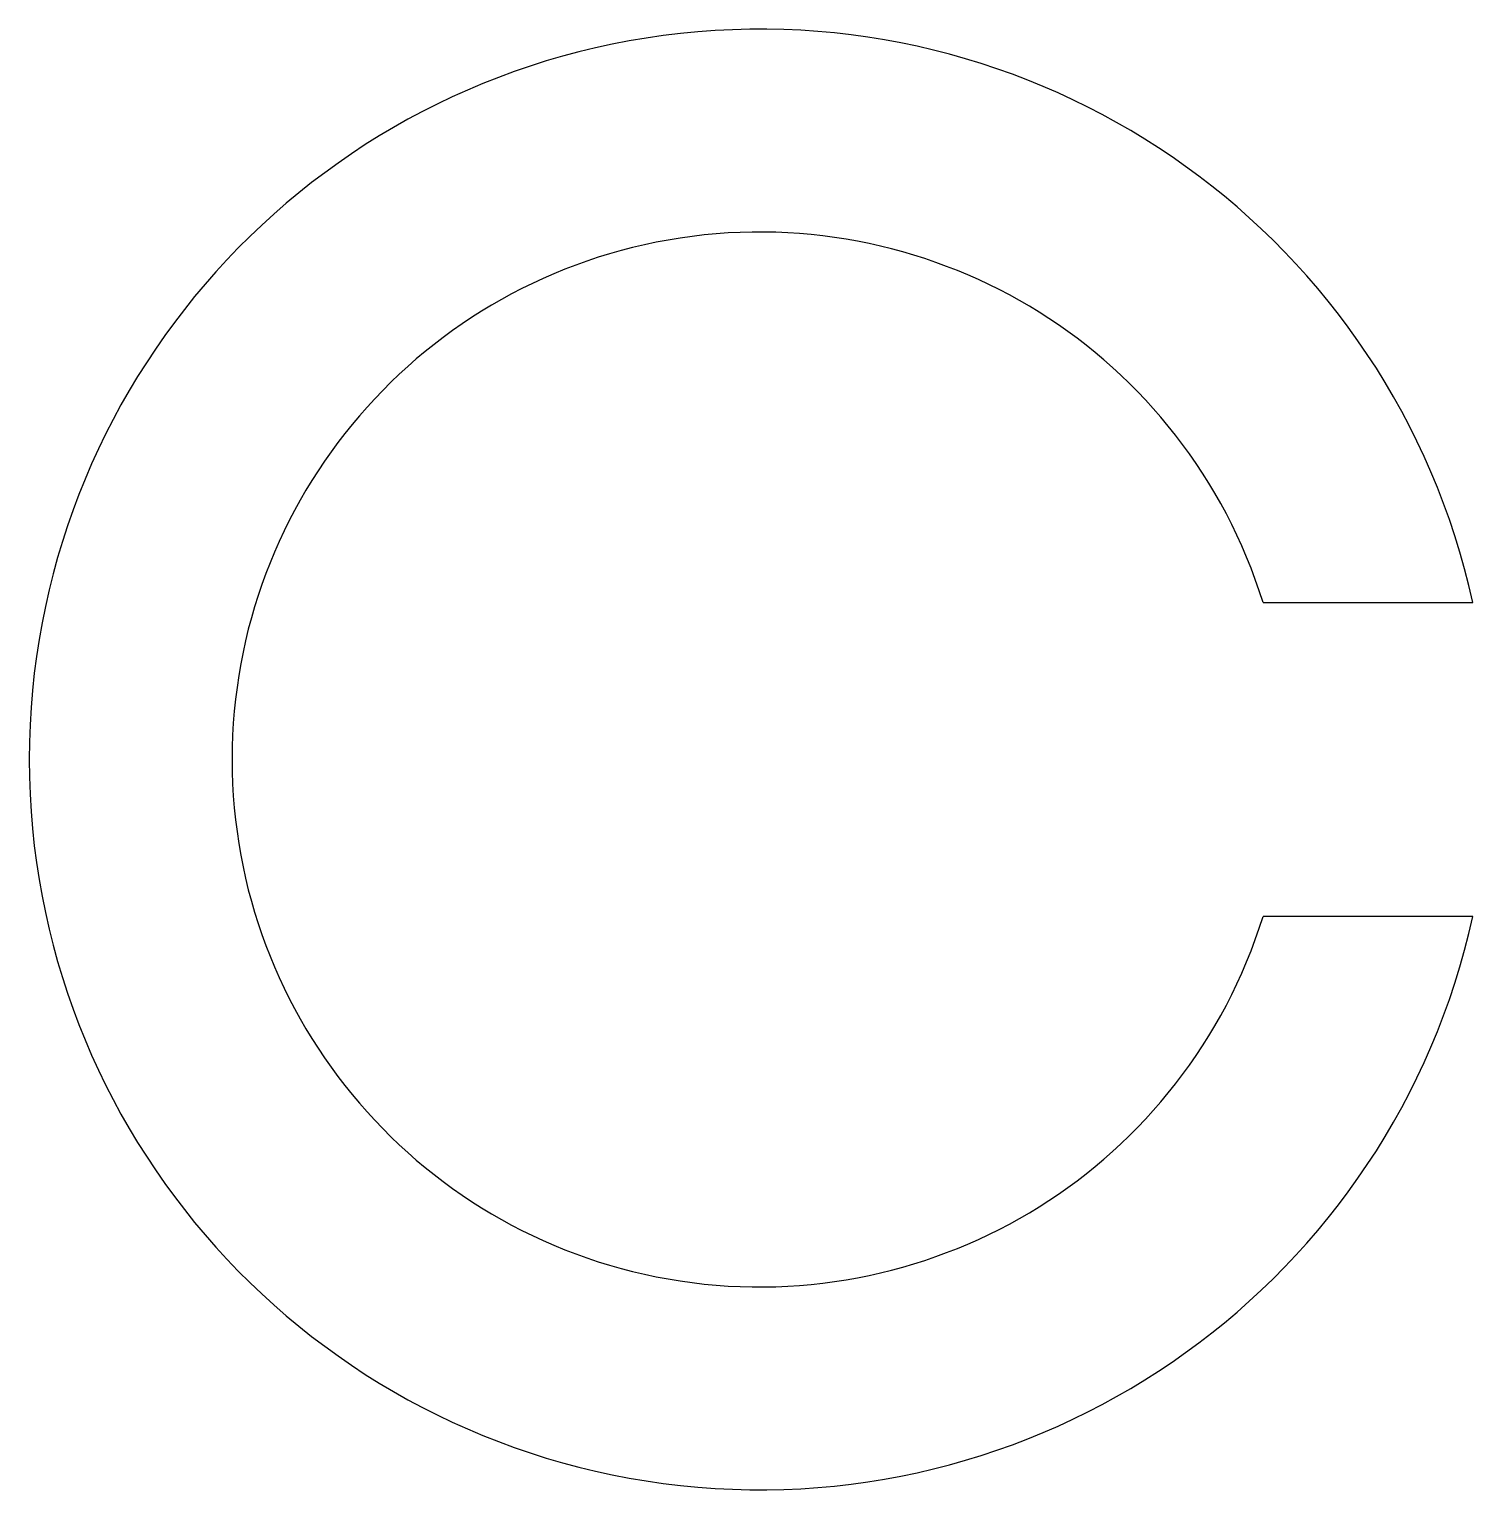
# Model space of a CAD drawing. Header units: millimetres. Extents: x -21.8 to 21.8, y -22.1 to 22.1.
import ezdxf

# ---------------------------------------------------------------- set-up
doc = ezdxf.new("R2010")
doc.units = ezdxf.units.MM
doc.layers.add('PERIMETER', color=5, linetype='CONTINUOUS')

msp = doc.modelspace()

# ---------------------------------------------------------------- linework, layer by layer
at = {"layer": 'PERIMETER'}
for p, q in [((15.47, 4.739), (21.802, 4.739)), ((21.802, -4.739), (15.47, -4.739))]:
    msp.add_line(p, q, dxfattribs=at)
for radius, start, end in [(22.05, 12.4117, 347.5883), (15.925, 17.3136, 342.6864)]:
    msp.add_arc((0.267, 0), radius, start, end, dxfattribs=at)

doc.saveas('drawing.dxf')
